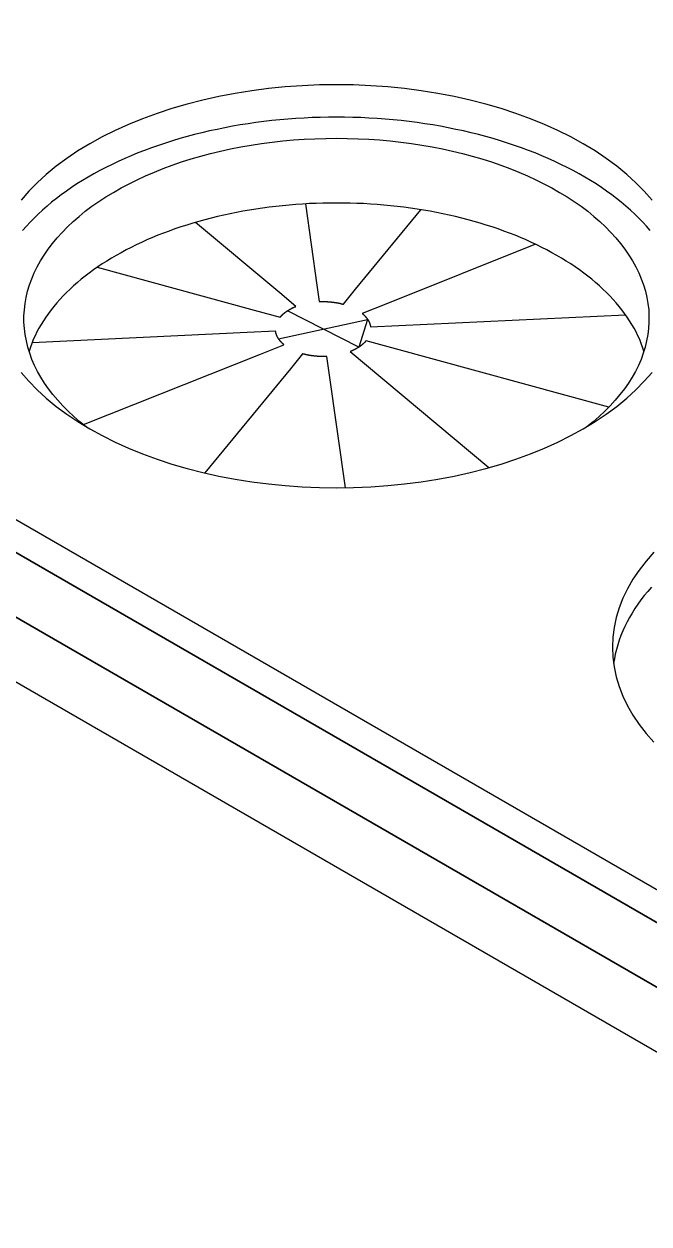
# Model space of a CAD drawing. Extents: x 1.01 to 6.52, y 0.46 to 3.89.
# Drawn here: x 2.638 to 3.623, y 0.456 to 2.346 of the extents above; entities that cross this region are included whole.
import ezdxf

# ---------------------------------------------------------------- set-up
doc = ezdxf.new("R2010")
doc.units = 0
doc.layers.get('0').update_dxf_attribs({"linetype": 'CONTINUOUS'})

msp = doc.modelspace()

# ---------------------------------------------------------------- linework, layer by layer
at = {"color": 0, "linetype": 'CONTINUOUS', "extrusion": (2e-16, 0.816497, 0.57735)}
for p, q in [((4.1041, 0.7109), (1.0129, 2.4956)), ((1.0129, 2.4445), (4.1041, 0.6598)), ((4.1041, 0.6598), (1.0129, 2.4445)), ((4.1041, 0.5578), (1.0129, 2.3425)), ((1.0129, 2.3425), (4.1041, 0.5578)), ((1.0129, 2.2404), (4.1041, 0.4557)), ((3.081, 2.063), (3.0991, 1.9349)), ((3.1602, 1.9285), (3.2631, 2.0539)), ((3.0406, 1.9228), (2.9077, 2.0338)), ((3.4435, 1.9994), (3.2076, 1.9052)), ((2.7531, 1.9631), (3.0004, 1.8955)), ((3.0991, 1.9349), (3.1028, 1.909)), ((3.0662, 1.9015), (3.0406, 1.9228)), ((3.1409, 1.905), (3.1602, 1.9285)), ((3.0004, 1.8955), (3.0411, 1.8844)), ((3.2076, 1.9052), (3.1705, 1.8905)), ((3.2284, 1.8715), (3.5855, 1.8883)), ((2.9892, 1.8602), (2.6503, 1.8443)), ((3.0341, 1.8623), (2.9892, 1.8602)), ((3.1836, 1.8694), (3.2284, 1.8715)), ((3.0101, 1.8264), (3.0472, 1.8412)), ((3.2173, 1.8362), (3.1766, 1.8473)), ((3.5592, 1.7427), (3.2173, 1.8362)), ((2.7314, 1.7152), (3.0101, 1.8264)), ((3.0767, 1.8267), (3.0575, 1.8032)), ((3.1186, 1.7968), (3.1149, 1.8227)), ((3.1515, 1.8302), (3.1771, 1.8089)), ((3.0575, 1.8032), (2.9228, 1.6391)), ((3.1441, 1.6158), (3.1186, 1.7968)), ((3.1771, 1.8089), (3.3703, 1.6475))]:
    msp.add_line(p, q, dxfattribs=at)
for p, q in [((3.1651, 1.8372), (3.0526, 1.8945)), ((3.0387, 1.8506), (3.179, 1.8811)), ((3.179, 1.8811), (3.1651, 1.8372))]:
    msp.add_line(p, q)
at = {"color": 0, "linetype": 'CONTINUOUS'}
for points in [[(3.6273, 2.069, 0), (3.6151, 2.0829, 0), (3.6018, 2.0964, 0), (3.5874, 2.1096, 0), (3.5718, 2.1224, 0), (3.5552, 2.1347, 0), (3.5376, 2.1465, 0), (3.519, 2.1577, 0), (3.4994, 2.1685, 0), (3.479, 2.1787, 0), (3.4577, 2.1883, 0), (3.4356, 2.1972, 0), (3.4128, 2.2056, 0), (3.3893, 2.2132, 0), (3.3652, 2.2203, 0), (3.3405, 2.2266, 0), (3.3154, 2.2322, 0), (3.2897, 2.2371, 0), (3.2637, 2.2412, 0), (3.2374, 2.2446, 0), (3.2108, 2.2473, 0), (3.184, 2.2492, 0), (3.157, 2.2504, 0), (3.1301, 2.2507, 0), (3.1031, 2.2504, 0), (3.0762, 2.2492, 0), (3.0494, 2.2473, 0), (3.0228, 2.2446, 0), (2.9964, 2.2412, 0), (2.9704, 2.2371, 0), (2.9448, 2.2322, 0), (2.9196, 2.2266, 0), (2.8949, 2.2203, 0), (2.8708, 2.2132, 0), (2.8473, 2.2056, 0), (2.8245, 2.1972, 0), (2.8024, 2.1883, 0), (2.7811, 2.1787, 0), (2.7607, 2.1685, 0), (2.7412, 2.1577, 0), (2.7225, 2.1465, 0), (2.7049, 2.1347, 0), (2.6883, 2.1224, 0), (2.6728, 2.1096, 0), (2.6583, 2.0964, 0), (2.645, 2.0829, 0), (2.6329, 2.069, 0)], [(3.6246, 2.0212, 0), (3.6188, 2.0278, 0), (3.6128, 2.0343, 0), (3.6066, 2.0407, 0), (3.6, 2.0471, 0), (3.5933, 2.0534, 0), (3.5862, 2.0596, 0), (3.5789, 2.0657, 0), (3.5714, 2.0716, 0), (3.5637, 2.0775, 0), (3.5557, 2.0833, 0), (3.5474, 2.089, 0), (3.539, 2.0945, 0), (3.5303, 2.1, 0), (3.5214, 2.1053, 0), (3.5123, 2.1105, 0), (3.503, 2.1155, 0), (3.4935, 2.1205, 0), (3.4838, 2.1253, 0), (3.4739, 2.13, 0), (3.4638, 2.1346, 0), (3.4535, 2.139, 0), (3.4431, 2.1433, 0), (3.4325, 2.1474, 0), (3.4217, 2.1514, 0), (3.4108, 2.1552, 0), (3.3997, 2.1589, 0), (3.3884, 2.1625, 0), (3.3771, 2.1659, 0), (3.3655, 2.1691, 0), (3.3539, 2.1722, 0), (3.3422, 2.1751, 0), (3.3303, 2.1779, 0), (3.3183, 2.1805, 0), (3.3062, 2.183, 0), (3.294, 2.1853, 0), (3.2818, 2.1874, 0), (3.2694, 2.1894, 0), (3.257, 2.1911, 0), (3.2445, 2.1928, 0), (3.2319, 2.1942, 0), (3.2193, 2.1955, 0), (3.2066, 2.1966, 0), (3.194, 2.1976, 0), (3.1812, 2.1983, 0), (3.1684, 2.1989, 0), (3.1557, 2.1994, 0), (3.1429, 2.1996, 0), (3.1301, 2.1997, 0), (3.1172, 2.1996, 0), (3.1044, 2.1994, 0), (3.0917, 2.1989, 0), (3.0789, 2.1983, 0), (3.0662, 2.1976, 0), (3.0535, 2.1966, 0), (3.0408, 2.1955, 0), (3.0282, 2.1942, 0), (3.0156, 2.1928, 0), (3.0031, 2.1911, 0), (2.9907, 2.1894, 0), (2.9784, 2.1874, 0), (2.9661, 2.1853, 0), (2.9539, 2.183, 0), (2.9418, 2.1805, 0), (2.9298, 2.1779, 0), (2.918, 2.1751, 0), (2.9062, 2.1722, 0), (2.8946, 2.1691, 0), (2.8831, 2.1659, 0), (2.8717, 2.1625, 0), (2.8605, 2.1589, 0), (2.8494, 2.1552, 0), (2.8384, 2.1514, 0), (2.8277, 2.1474, 0), (2.817, 2.1433, 0), (2.8066, 2.139, 0), (2.7963, 2.1346, 0), (2.7862, 2.13, 0), (2.7763, 2.1253, 0), (2.7666, 2.1205, 0), (2.7571, 2.1155, 0), (2.7478, 2.1105, 0), (2.7387, 2.1053, 0), (2.7298, 2.1, 0), (2.7211, 2.0945, 0), (2.7127, 2.089, 0), (2.7044, 2.0833, 0), (2.6964, 2.0775, 0), (2.6887, 2.0716, 0), (2.6812, 2.0657, 0), (2.6739, 2.0596, 0), (2.6669, 2.0534, 0), (2.6601, 2.0471, 0), (2.6536, 2.0407, 0), (2.6473, 2.0343, 0), (2.6413, 2.0278, 0), (2.6355, 2.0212, 0)], [(2.7356, 1.7119, 0), (2.7256, 1.7199, 0), (2.7162, 1.7281, 0), (2.7072, 1.7364, 0), (2.6987, 1.7449, 0), (2.6908, 1.7536, 0), (2.6833, 1.7625, 0), (2.6764, 1.7714, 0), (2.6701, 1.7806, 0), (2.6643, 1.7898, 0), (2.659, 1.7992, 0), (2.6543, 1.8086, 0), (2.6502, 1.8181, 0), (2.6467, 1.8278, 0), (2.6437, 1.8375, 0), (2.6413, 1.8472, 0), (2.6395, 1.857, 0), (2.6383, 1.8668, 0), (2.6376, 1.8766, 0), (2.6376, 1.8864, 0), (2.6382, 1.8962, 0), (2.6393, 1.9061, 0), (2.641, 1.9158, 0), (2.6433, 1.9256, 0), (2.6462, 1.9353, 0), (2.6497, 1.9449, 0), (2.6537, 1.9544, 0), (2.6583, 1.9639, 0), (2.6635, 1.9733, 0), (2.6692, 1.9825, 0), (2.6755, 1.9917, 0), (2.6824, 2.0007, 0), (2.6897, 2.0095, 0), (2.6976, 2.0182, 0), (2.706, 2.0268, 0), (2.7149, 2.0352, 0), (2.7243, 2.0434, 0), (2.7342, 2.0514, 0), (2.7446, 2.0592, 0), (2.7554, 2.0667, 0), (2.7667, 2.0741, 0), (2.7784, 2.0812, 0), (2.7905, 2.0882, 0), (2.8031, 2.0948, 0), (2.816, 2.1012, 0), (2.8293, 2.1073, 0), (2.843, 2.1132, 0), (2.857, 2.1188, 0), (2.8713, 2.1241, 0), (2.8859, 2.1291, 0), (2.9009, 2.1338, 0), (2.9161, 2.1383, 0), (2.9315, 2.1424, 0), (2.9472, 2.1462, 0), (2.9632, 2.1497, 0), (2.9793, 2.1529, 0), (2.9956, 2.1557, 0), (3.012, 2.1582, 0), (3.0286, 2.1604, 0), (3.0453, 2.1623, 0), (3.0622, 2.1638, 0), (3.0791, 2.165, 0), (3.096, 2.1658, 0), (3.113, 2.1663, 0), (3.1301, 2.1665, 0), (3.1471, 2.1663, 0), (3.1641, 2.1658, 0), (3.181, 2.165, 0), (3.198, 2.1638, 0), (3.2148, 2.1623, 0), (3.2315, 2.1604, 0), (3.2481, 2.1582, 0), (3.2645, 2.1557, 0), (3.2809, 2.1529, 0), (3.297, 2.1497, 0), (3.3129, 2.1462, 0), (3.3286, 2.1424, 0), (3.344, 2.1383, 0), (3.3592, 2.1338, 0), (3.3742, 2.1291, 0), (3.3888, 2.1241, 0), (3.4032, 2.1188, 0), (3.4172, 2.1132, 0), (3.4308, 2.1073, 0), (3.4441, 2.1012, 0), (3.457, 2.0948, 0), (3.4696, 2.0882, 0), (3.4817, 2.0812, 0), (3.4934, 2.0741, 0), (3.5047, 2.0667, 0), (3.5155, 2.0592, 0), (3.5259, 2.0514, 0), (3.5358, 2.0434, 0), (3.5452, 2.0352, 0), (3.5541, 2.0268, 0), (3.5625, 2.0182, 0), (3.5704, 2.0095, 0), (3.5778, 2.0007, 0), (3.5846, 1.9916, 0), (3.5909, 1.9825, 0), (3.5966, 1.9733, 0), (3.6018, 1.9639, 0), (3.6064, 1.9544, 0), (3.6104, 1.9449, 0), (3.6139, 1.9353, 0), (3.6168, 1.9256, 0), (3.6191, 1.9158, 0), (3.6208, 1.9061, 0), (3.622, 1.8962, 0), (3.6225, 1.8864, 0), (3.6225, 1.8766, 0), (3.6218, 1.8668, 0), (3.6206, 1.857, 0), (3.6188, 1.8472, 0), (3.6164, 1.8375, 0), (3.6135, 1.8278, 0), (3.6099, 1.8181, 0), (3.6058, 1.8086, 0), (3.6011, 1.7992, 0), (3.5958, 1.7898, 0), (3.5901, 1.7806, 0), (3.5837, 1.7714, 0), (3.5768, 1.7625, 0), (3.5694, 1.7536, 0), (3.5614, 1.7449, 0), (3.5529, 1.7364, 0), (3.5439, 1.7281, 0), (3.5345, 1.7199, 0), (3.5245, 1.7119, 0)], [(3.6146, 1.8311, 0), (3.6125, 1.8372, 0), (3.6103, 1.8432, 0), (3.6078, 1.8493, 0), (3.6051, 1.8552, 0), (3.6021, 1.8612, 0), (3.599, 1.8671, 0), (3.5956, 1.8729, 0), (3.592, 1.8787, 0), (3.5882, 1.8845, 0), (3.5841, 1.8902, 0), (3.5799, 1.8959, 0), (3.5754, 1.9015, 0), (3.5707, 1.9071, 0), (3.5659, 1.9126, 0), (3.5608, 1.918, 0), (3.5555, 1.9234, 0), (3.55, 1.9287, 0), (3.5443, 1.9339, 0), (3.5384, 1.9391, 0), (3.5323, 1.9442, 0), (3.5261, 1.9491, 0), (3.5196, 1.9541, 0), (3.513, 1.9589, 0), (3.5062, 1.9637, 0), (3.4992, 1.9684, 0), (3.492, 1.9729, 0), (3.4847, 1.9774, 0), (3.4771, 1.9818, 0), (3.4695, 1.9861, 0), (3.4616, 1.9904, 0), (3.4537, 1.9945, 0), (3.4455, 1.9985, 0), (3.4372, 2.0024, 0), (3.4288, 2.0062, 0), (3.4202, 2.0099, 0), (3.4115, 2.0135, 0), (3.4026, 2.0169, 0), (3.3937, 2.0203, 0), (3.3846, 2.0235, 0), (3.3754, 2.0267, 0), (3.366, 2.0297, 0), (3.3566, 2.0326, 0), (3.347, 2.0354, 0), (3.3374, 2.038, 0), (3.3276, 2.0406, 0), (3.3178, 2.043, 0), (3.3078, 2.0453, 0), (3.2978, 2.0474, 0), (3.2877, 2.0495, 0), (3.2776, 2.0514, 0), (3.2673, 2.0532, 0), (3.257, 2.0548, 0), (3.2466, 2.0564, 0), (3.2362, 2.0578, 0), (3.2257, 2.059, 0), (3.2152, 2.0602, 0), (3.2047, 2.0612, 0), (3.1941, 2.062, 0), (3.1835, 2.0628, 0), (3.1728, 2.0634, 0), (3.1621, 2.0638, 0), (3.1515, 2.0642, 0), (3.1408, 2.0644, 0), (3.1301, 2.0644, 0), (3.1194, 2.0644, 0), (3.1087, 2.0642, 0), (3.098, 2.0638, 0), (3.0873, 2.0634, 0), (3.0767, 2.0628, 0), (3.066, 2.062, 0), (3.0554, 2.0612, 0), (3.0449, 2.0602, 0), (3.0344, 2.059, 0), (3.0239, 2.0578, 0), (3.0135, 2.0564, 0), (3.0031, 2.0548, 0), (2.9928, 2.0532, 0), (2.9826, 2.0514, 0), (2.9724, 2.0495, 0), (2.9623, 2.0474, 0), (2.9523, 2.0453, 0), (2.9423, 2.043, 0), (2.9325, 2.0406, 0), (2.9227, 2.038, 0), (2.9131, 2.0354, 0), (2.9035, 2.0326, 0), (2.8941, 2.0297, 0), (2.8847, 2.0267, 0), (2.8755, 2.0235, 0), (2.8664, 2.0203, 0), (2.8575, 2.0169, 0), (2.8486, 2.0135, 0), (2.8399, 2.0099, 0), (2.8313, 2.0062, 0), (2.8229, 2.0024, 0), (2.8146, 1.9985, 0), (2.8065, 1.9945, 0), (2.7985, 1.9904, 0), (2.7906, 1.9861, 0), (2.783, 1.9818, 0), (2.7755, 1.9774, 0), (2.7681, 1.9729, 0), (2.7609, 1.9684, 0), (2.754, 1.9637, 0), (2.7471, 1.9589, 0), (2.7405, 1.9541, 0), (2.734, 1.9491, 0), (2.7278, 1.9442, 0), (2.7217, 1.9391, 0), (2.7158, 1.9339, 0), (2.7101, 1.9287, 0), (2.7046, 1.9234, 0), (2.6993, 1.918, 0), (2.6943, 1.9126, 0), (2.6894, 1.9071, 0), (2.6847, 1.9015, 0), (2.6802, 1.8959, 0), (2.676, 1.8902, 0), (2.672, 1.8845, 0), (2.6681, 1.8787, 0), (2.6645, 1.8729, 0), (2.6612, 1.8671, 0), (2.658, 1.8612, 0), (2.6551, 1.8552, 0), (2.6523, 1.8493, 0), (2.6498, 1.8432, 0), (2.6476, 1.8372, 0), (2.6456, 1.8311, 0)], [(3.0411, 1.8844, 0), (3.0412, 1.8845, 0), (3.0413, 1.8847, 0), (3.0415, 1.8848, 0), (3.0416, 1.885, 0), (3.0417, 1.8852, 0), (3.0419, 1.8853, 0), (3.042, 1.8855, 0), (3.0421, 1.8856, 0), (3.0423, 1.8858, 0), (3.0424, 1.886, 0), (3.0426, 1.8861, 0), (3.0427, 1.8863, 0), (3.0429, 1.8864, 0), (3.043, 1.8866, 0), (3.0432, 1.8867, 0), (3.0433, 1.8869, 0), (3.0435, 1.887, 0), (3.0436, 1.8872, 0), (3.0438, 1.8874, 0), (3.0439, 1.8875, 0), (3.0441, 1.8877, 0), (3.0442, 1.8878, 0), (3.0444, 1.888, 0), (3.0445, 1.8881, 0), (3.0447, 1.8883, 0), (3.0448, 1.8884, 0), (3.045, 1.8886, 0), (3.0452, 1.8887, 0), (3.0453, 1.8889, 0), (3.0455, 1.889, 0), (3.0457, 1.8892, 0), (3.0458, 1.8893, 0), (3.046, 1.8895, 0), (3.0462, 1.8896, 0), (3.0463, 1.8898, 0), (3.0465, 1.8899, 0), (3.0467, 1.8901, 0), (3.0469, 1.8902, 0), (3.047, 1.8903, 0), (3.0472, 1.8905, 0), (3.0474, 1.8906, 0), (3.0476, 1.8908, 0), (3.0477, 1.8909, 0), (3.0479, 1.8911, 0), (3.0481, 1.8912, 0), (3.0483, 1.8914, 0), (3.0484, 1.8915, 0), (3.0486, 1.8917, 0), (3.0488, 1.8918, 0), (3.049, 1.8919, 0), (3.0492, 1.8921, 0), (3.0494, 1.8922, 0), (3.0495, 1.8924, 0), (3.0497, 1.8925, 0), (3.0499, 1.8926, 0), (3.0501, 1.8928, 0), (3.0503, 1.8929, 0), (3.0505, 1.893, 0), (3.0507, 1.8932, 0), (3.0509, 1.8933, 0), (3.0511, 1.8935, 0), (3.0513, 1.8936, 0), (3.0515, 1.8937, 0), (3.0517, 1.8939, 0), (3.0519, 1.894, 0), (3.0521, 1.8941, 0), (3.0523, 1.8943, 0), (3.0525, 1.8944, 0), (3.0527, 1.8945, 0), (3.0529, 1.8947, 0), (3.0531, 1.8948, 0), (3.0533, 1.8949, 0), (3.0535, 1.8951, 0), (3.0537, 1.8952, 0), (3.0539, 1.8953, 0), (3.0541, 1.8955, 0), (3.0543, 1.8956, 0), (3.0545, 1.8957, 0), (3.0548, 1.8958, 0), (3.055, 1.896, 0), (3.0552, 1.8961, 0), (3.0554, 1.8962, 0), (3.0556, 1.8963, 0), (3.0558, 1.8965, 0), (3.0561, 1.8966, 0), (3.0563, 1.8967, 0), (3.0565, 1.8968, 0), (3.0567, 1.897, 0), (3.0569, 1.8971, 0), (3.0572, 1.8972, 0), (3.0574, 1.8973, 0), (3.0576, 1.8975, 0), (3.0578, 1.8976, 0), (3.0581, 1.8977, 0), (3.0583, 1.8978, 0), (3.0585, 1.8979, 0), (3.0587, 1.8981, 0), (3.059, 1.8982, 0), (3.0592, 1.8983, 0), (3.0594, 1.8984, 0), (3.0596, 1.8985, 0), (3.0599, 1.8986, 0), (3.0601, 1.8988, 0), (3.0604, 1.8989, 0), (3.0606, 1.899, 0), (3.0608, 1.8991, 0), (3.0611, 1.8992, 0), (3.0613, 1.8993, 0), (3.0615, 1.8994, 0), (3.0618, 1.8996, 0), (3.062, 1.8997, 0), (3.0623, 1.8998, 0), (3.0625, 1.8999, 0), (3.0627, 1.9, 0), (3.063, 1.9001, 0), (3.0632, 1.9002, 0), (3.0635, 1.9003, 0), (3.0637, 1.9004, 0), (3.064, 1.9005, 0), (3.0642, 1.9006, 0), (3.0644, 1.9007, 0), (3.0647, 1.9008, 0), (3.0649, 1.9009, 0), (3.0652, 1.901, 0), (3.0654, 1.9011, 0), (3.0657, 1.9013, 0), (3.0659, 1.9014, 0), (3.0662, 1.9015, 0)], [(3.1027, 1.909, 0), (3.1031, 1.909, 0), (3.1034, 1.909, 0), (3.1037, 1.909, 0), (3.104, 1.909, 0), (3.1043, 1.9091, 0), (3.1046, 1.9091, 0), (3.1049, 1.9091, 0), (3.1052, 1.9091, 0), (3.1055, 1.9091, 0), (3.1058, 1.9091, 0), (3.1061, 1.9091, 0), (3.1064, 1.9091, 0), (3.1067, 1.9091, 0), (3.107, 1.9091, 0), (3.1073, 1.9091, 0), (3.1077, 1.9091, 0), (3.108, 1.9091, 0), (3.1083, 1.9091, 0), (3.1086, 1.9091, 0), (3.1089, 1.9091, 0), (3.1092, 1.9091, 0), (3.1095, 1.9091, 0), (3.1098, 1.9091, 0), (3.1101, 1.9091, 0), (3.1104, 1.9091, 0), (3.1107, 1.9091, 0), (3.111, 1.9091, 0), (3.1113, 1.9091, 0), (3.1116, 1.9091, 0), (3.112, 1.9091, 0), (3.1123, 1.9091, 0), (3.1126, 1.9091, 0), (3.1129, 1.9091, 0), (3.1132, 1.9091, 0), (3.1135, 1.9091, 0), (3.1138, 1.909, 0), (3.1141, 1.909, 0), (3.1144, 1.909, 0), (3.1147, 1.909, 0), (3.115, 1.909, 0), (3.1153, 1.909, 0), (3.1156, 1.909, 0), (3.1159, 1.9089, 0), (3.1162, 1.9089, 0), (3.1165, 1.9089, 0), (3.1168, 1.9089, 0), (3.1172, 1.9089, 0), (3.1174, 1.9088, 0), (3.1178, 1.9088, 0), (3.1181, 1.9088, 0), (3.1184, 1.9088, 0), (3.1187, 1.9088, 0), (3.119, 1.9087, 0), (3.1193, 1.9087, 0), (3.1196, 1.9087, 0), (3.1199, 1.9087, 0), (3.1202, 1.9086, 0), (3.1205, 1.9086, 0), (3.1208, 1.9086, 0), (3.1211, 1.9086, 0), (3.1214, 1.9085, 0), (3.1217, 1.9085, 0), (3.122, 1.9085, 0), (3.1223, 1.9084, 0), (3.1226, 1.9084, 0), (3.1229, 1.9084, 0), (3.1232, 1.9083, 0), (3.1235, 1.9083, 0), (3.1238, 1.9083, 0), (3.1241, 1.9082, 0), (3.1244, 1.9082, 0), (3.1247, 1.9082, 0), (3.125, 1.9081, 0), (3.1253, 1.9081, 0), (3.1256, 1.908, 0), (3.1259, 1.908, 0), (3.1262, 1.908, 0), (3.1265, 1.9079, 0), (3.1268, 1.9079, 0), (3.1271, 1.9078, 0), (3.1274, 1.9078, 0), (3.1277, 1.9078, 0), (3.128, 1.9077, 0), (3.1283, 1.9077, 0), (3.1286, 1.9076, 0), (3.1289, 1.9076, 0), (3.1292, 1.9075, 0), (3.1295, 1.9075, 0), (3.1298, 1.9074, 0), (3.1301, 1.9074, 0), (3.1304, 1.9073, 0), (3.1307, 1.9073, 0), (3.1309, 1.9072, 0), (3.1312, 1.9072, 0), (3.1315, 1.9071, 0), (3.1318, 1.9071, 0), (3.1321, 1.907, 0), (3.1324, 1.9069, 0), (3.1327, 1.9069, 0), (3.133, 1.9068, 0), (3.1333, 1.9068, 0), (3.1336, 1.9067, 0), (3.1339, 1.9067, 0), (3.1341, 1.9066, 0), (3.1344, 1.9065, 0), (3.1347, 1.9065, 0), (3.135, 1.9064, 0), (3.1353, 1.9064, 0), (3.1356, 1.9063, 0), (3.1359, 1.9062, 0), (3.1362, 1.9062, 0), (3.1364, 1.9061, 0), (3.1367, 1.906, 0), (3.137, 1.906, 0), (3.1373, 1.9059, 0), (3.1376, 1.9058, 0), (3.1379, 1.9058, 0), (3.1381, 1.9057, 0), (3.1384, 1.9056, 0), (3.1387, 1.9056, 0), (3.139, 1.9055, 0), (3.1393, 1.9054, 0), (3.1395, 1.9053, 0), (3.1398, 1.9053, 0), (3.1401, 1.9052, 0), (3.1404, 1.9051, 0), (3.1407, 1.905, 0), (3.1409, 1.905, 0)], [(3.1705, 1.8905, 0), (3.1707, 1.8903, 0), (3.1709, 1.8902, 0), (3.1711, 1.89, 0), (3.1712, 1.8899, 0), (3.1714, 1.8897, 0), (3.1716, 1.8896, 0), (3.1717, 1.8894, 0), (3.1719, 1.8893, 0), (3.1721, 1.8891, 0), (3.1722, 1.889, 0), (3.1724, 1.8888, 0), (3.1726, 1.8887, 0), (3.1727, 1.8885, 0), (3.1729, 1.8884, 0), (3.173, 1.8882, 0), (3.1732, 1.8881, 0), (3.1734, 1.8879, 0), (3.1735, 1.8878, 0), (3.1737, 1.8876, 0), (3.1738, 1.8875, 0), (3.174, 1.8873, 0), (3.1741, 1.8872, 0), (3.1743, 1.887, 0), (3.1744, 1.8868, 0), (3.1746, 1.8867, 0), (3.1747, 1.8865, 0), (3.1749, 1.8864, 0), (3.175, 1.8862, 0), (3.1751, 1.8861, 0), (3.1753, 1.8859, 0), (3.1754, 1.8858, 0), (3.1756, 1.8856, 0), (3.1757, 1.8855, 0), (3.1759, 1.8853, 0), (3.176, 1.8851, 0), (3.1761, 1.885, 0), (3.1763, 1.8848, 0), (3.1764, 1.8846, 0), (3.1765, 1.8845, 0), (3.1767, 1.8843, 0), (3.1768, 1.8842, 0), (3.1769, 1.884, 0), (3.177, 1.8839, 0), (3.1772, 1.8837, 0), (3.1773, 1.8835, 0), (3.1774, 1.8834, 0), (3.1776, 1.8832, 0), (3.1777, 1.883, 0), (3.1778, 1.8829, 0), (3.1779, 1.8827, 0), (3.178, 1.8825, 0), (3.1782, 1.8824, 0), (3.1783, 1.8822, 0), (3.1784, 1.8821, 0), (3.1785, 1.8819, 0), (3.1786, 1.8817, 0), (3.1787, 1.8816, 0), (3.1788, 1.8814, 0), (3.1789, 1.8812, 0), (3.1791, 1.8811, 0), (3.1792, 1.8809, 0), (3.1793, 1.8807, 0), (3.1794, 1.8806, 0), (3.1795, 1.8804, 0), (3.1796, 1.8802, 0), (3.1797, 1.8801, 0), (3.1798, 1.8799, 0), (3.1799, 1.8797, 0), (3.18, 1.8796, 0), (3.1801, 1.8794, 0), (3.1802, 1.8792, 0), (3.1803, 1.8791, 0), (3.1803, 1.8789, 0), (3.1804, 1.8787, 0), (3.1805, 1.8786, 0), (3.1806, 1.8784, 0), (3.1807, 1.8782, 0), (3.1808, 1.878, 0), (3.1809, 1.8779, 0), (3.181, 1.8777, 0), (3.1811, 1.8775, 0), (3.1811, 1.8774, 0), (3.1812, 1.8772, 0), (3.1813, 1.877, 0), (3.1814, 1.8768, 0), (3.1814, 1.8767, 0), (3.1815, 1.8765, 0), (3.1816, 1.8763, 0), (3.1817, 1.8762, 0), (3.1818, 1.876, 0), (3.1818, 1.8758, 0), (3.1819, 1.8757, 0), (3.182, 1.8755, 0), (3.182, 1.8753, 0), (3.1821, 1.8751, 0), (3.1822, 1.875, 0), (3.1822, 1.8748, 0), (3.1823, 1.8746, 0), (3.1824, 1.8744, 0), (3.1824, 1.8743, 0), (3.1825, 1.8741, 0), (3.1825, 1.8739, 0), (3.1826, 1.8737, 0), (3.1826, 1.8736, 0), (3.1827, 1.8734, 0), (3.1827, 1.8732, 0), (3.1828, 1.8731, 0), (3.1829, 1.8729, 0), (3.1829, 1.8727, 0), (3.1829, 1.8725, 0), (3.183, 1.8723, 0), (3.183, 1.8722, 0), (3.1831, 1.872, 0), (3.1831, 1.8718, 0), (3.1832, 1.8716, 0), (3.1832, 1.8715, 0), (3.1833, 1.8713, 0), (3.1833, 1.8711, 0), (3.1833, 1.8709, 0), (3.1834, 1.8708, 0), (3.1834, 1.8706, 0), (3.1834, 1.8704, 0), (3.1835, 1.8702, 0), (3.1835, 1.8701, 0), (3.1835, 1.8699, 0), (3.1835, 1.8697, 0), (3.1836, 1.8695, 0), (3.1836, 1.8694, 0)], [(3.0471, 1.8412, 0), (3.047, 1.8414, 0), (3.0468, 1.8415, 0), (3.0466, 1.8417, 0), (3.0465, 1.8418, 0), (3.0463, 1.8419, 0), (3.0461, 1.8421, 0), (3.046, 1.8422, 0), (3.0458, 1.8424, 0), (3.0456, 1.8425, 0), (3.0455, 1.8427, 0), (3.0453, 1.8428, 0), (3.0451, 1.843, 0), (3.045, 1.8431, 0), (3.0448, 1.8433, 0), (3.0446, 1.8434, 0), (3.0445, 1.8436, 0), (3.0443, 1.8438, 0), (3.0442, 1.8439, 0), (3.044, 1.844, 0), (3.0439, 1.8442, 0), (3.0437, 1.8444, 0), (3.0436, 1.8445, 0), (3.0434, 1.8447, 0), (3.0433, 1.8448, 0), (3.0431, 1.845, 0), (3.043, 1.8451, 0), (3.0428, 1.8453, 0), (3.0427, 1.8455, 0), (3.0425, 1.8456, 0), (3.0424, 1.8458, 0), (3.0423, 1.8459, 0), (3.0421, 1.8461, 0), (3.042, 1.8462, 0), (3.0418, 1.8464, 0), (3.0417, 1.8465, 0), (3.0416, 1.8467, 0), (3.0414, 1.8469, 0), (3.0413, 1.847, 0), (3.0412, 1.8472, 0), (3.041, 1.8473, 0), (3.0409, 1.8475, 0), (3.0408, 1.8477, 0), (3.0406, 1.8478, 0), (3.0405, 1.848, 0), (3.0404, 1.8481, 0), (3.0403, 1.8483, 0), (3.0401, 1.8485, 0), (3.04, 1.8486, 0), (3.0399, 1.8488, 0), (3.0398, 1.849, 0), (3.0397, 1.8491, 0), (3.0395, 1.8493, 0), (3.0394, 1.8495, 0), (3.0393, 1.8496, 0), (3.0392, 1.8498, 0), (3.0391, 1.8499, 0), (3.039, 1.8501, 0), (3.0389, 1.8503, 0), (3.0387, 1.8504, 0), (3.0386, 1.8506, 0), (3.0385, 1.8508, 0), (3.0384, 1.8509, 0), (3.0383, 1.8511, 0), (3.0382, 1.8513, 0), (3.0381, 1.8514, 0), (3.038, 1.8516, 0), (3.0379, 1.8518, 0), (3.0378, 1.8519, 0), (3.0377, 1.8521, 0), (3.0376, 1.8523, 0), (3.0375, 1.8524, 0), (3.0374, 1.8526, 0), (3.0373, 1.8528, 0), (3.0372, 1.853, 0), (3.0372, 1.8531, 0), (3.0371, 1.8533, 0), (3.037, 1.8535, 0), (3.0369, 1.8536, 0), (3.0368, 1.8538, 0), (3.0367, 1.854, 0), (3.0366, 1.8541, 0), (3.0366, 1.8543, 0), (3.0365, 1.8545, 0), (3.0364, 1.8546, 0), (3.0363, 1.8548, 0), (3.0362, 1.855, 0), (3.0362, 1.8552, 0), (3.0361, 1.8553, 0), (3.036, 1.8555, 0), (3.0359, 1.8557, 0), (3.0359, 1.8558, 0), (3.0358, 1.856, 0), (3.0357, 1.8562, 0), (3.0357, 1.8564, 0), (3.0356, 1.8565, 0), (3.0355, 1.8567, 0), (3.0355, 1.8569, 0), (3.0354, 1.8571, 0), (3.0353, 1.8572, 0), (3.0353, 1.8574, 0), (3.0352, 1.8576, 0), (3.0352, 1.8578, 0), (3.0351, 1.8579, 0), (3.0351, 1.8581, 0), (3.035, 1.8583, 0), (3.0349, 1.8585, 0), (3.0349, 1.8586, 0), (3.0348, 1.8588, 0), (3.0348, 1.859, 0), (3.0347, 1.8592, 0), (3.0347, 1.8593, 0), (3.0347, 1.8595, 0), (3.0346, 1.8597, 0), (3.0346, 1.8599, 0), (3.0345, 1.86, 0), (3.0345, 1.8602, 0), (3.0344, 1.8604, 0), (3.0344, 1.8606, 0), (3.0344, 1.8607, 0), (3.0343, 1.8609, 0), (3.0343, 1.8611, 0), (3.0343, 1.8613, 0), (3.0342, 1.8614, 0), (3.0342, 1.8616, 0), (3.0342, 1.8618, 0), (3.0341, 1.862, 0), (3.0341, 1.8621, 0), (3.0341, 1.8623, 0)], [(3.1766, 1.8473, 0), (3.1765, 1.8472, 0), (3.1764, 1.847, 0), (3.1762, 1.8468, 0), (3.1761, 1.8467, 0), (3.176, 1.8465, 0), (3.1758, 1.8463, 0), (3.1757, 1.8462, 0), (3.1755, 1.846, 0), (3.1754, 1.8459, 0), (3.1753, 1.8457, 0), (3.1751, 1.8456, 0), (3.175, 1.8454, 0), (3.1748, 1.8453, 0), (3.1747, 1.8451, 0), (3.1745, 1.8449, 0), (3.1744, 1.8448, 0), (3.1742, 1.8446, 0), (3.1741, 1.8445, 0), (3.1739, 1.8443, 0), (3.1738, 1.8442, 0), (3.1736, 1.844, 0), (3.1735, 1.8439, 0), (3.1733, 1.8437, 0), (3.1732, 1.8436, 0), (3.173, 1.8434, 0), (3.1728, 1.8433, 0), (3.1727, 1.8431, 0), (3.1725, 1.843, 0), (3.1723, 1.8428, 0), (3.1722, 1.8426, 0), (3.172, 1.8425, 0), (3.1719, 1.8424, 0), (3.1717, 1.8422, 0), (3.1715, 1.8421, 0), (3.1713, 1.8419, 0), (3.1712, 1.8418, 0), (3.171, 1.8416, 0), (3.1708, 1.8415, 0), (3.1707, 1.8413, 0), (3.1705, 1.8412, 0), (3.1703, 1.841, 0), (3.1701, 1.8409, 0), (3.17, 1.8407, 0), (3.1698, 1.8406, 0), (3.1696, 1.8405, 0), (3.1694, 1.8403, 0), (3.1692, 1.8402, 0), (3.1691, 1.84, 0), (3.1689, 1.8399, 0), (3.1687, 1.8397, 0), (3.1685, 1.8396, 0), (3.1683, 1.8395, 0), (3.1681, 1.8393, 0), (3.1679, 1.8392, 0), (3.1678, 1.839, 0), (3.1676, 1.8389, 0), (3.1674, 1.8388, 0), (3.1672, 1.8386, 0), (3.167, 1.8385, 0), (3.1668, 1.8383, 0), (3.1666, 1.8382, 0), (3.1664, 1.8381, 0), (3.1662, 1.8379, 0), (3.166, 1.8378, 0), (3.1658, 1.8377, 0), (3.1656, 1.8375, 0), (3.1654, 1.8374, 0), (3.1652, 1.8373, 0), (3.165, 1.8371, 0), (3.1648, 1.837, 0), (3.1646, 1.8369, 0), (3.1644, 1.8367, 0), (3.1642, 1.8366, 0), (3.164, 1.8365, 0), (3.1638, 1.8363, 0), (3.1636, 1.8362, 0), (3.1633, 1.8361, 0), (3.1631, 1.836, 0), (3.1629, 1.8358, 0), (3.1627, 1.8357, 0), (3.1625, 1.8356, 0), (3.1623, 1.8355, 0), (3.1621, 1.8353, 0), (3.1618, 1.8352, 0), (3.1616, 1.8351, 0), (3.1614, 1.835, 0), (3.1612, 1.8348, 0), (3.161, 1.8347, 0), (3.1608, 1.8346, 0), (3.1605, 1.8345, 0), (3.1603, 1.8343, 0), (3.1601, 1.8342, 0), (3.1599, 1.8341, 0), (3.1596, 1.834, 0), (3.1594, 1.8339, 0), (3.1592, 1.8337, 0), (3.159, 1.8336, 0), (3.1587, 1.8335, 0), (3.1585, 1.8334, 0), (3.1583, 1.8333, 0), (3.158, 1.8332, 0), (3.1578, 1.833, 0), (3.1576, 1.8329, 0), (3.1573, 1.8328, 0), (3.1571, 1.8327, 0), (3.1569, 1.8326, 0), (3.1566, 1.8325, 0), (3.1564, 1.8323, 0), (3.1562, 1.8322, 0), (3.1559, 1.8321, 0), (3.1557, 1.832, 0), (3.1554, 1.8319, 0), (3.1552, 1.8318, 0), (3.155, 1.8317, 0), (3.1547, 1.8316, 0), (3.1545, 1.8315, 0), (3.1542, 1.8314, 0), (3.154, 1.8313, 0), (3.1537, 1.8312, 0), (3.1535, 1.8311, 0), (3.1532, 1.8309, 0), (3.153, 1.8308, 0), (3.1528, 1.8307, 0), (3.1525, 1.8306, 0), (3.1522, 1.8305, 0), (3.152, 1.8304, 0), (3.1517, 1.8303, 0), (3.1515, 1.8302, 0)], [(3.1149, 1.8227, 0), (3.1146, 1.8227, 0), (3.1143, 1.8227, 0), (3.114, 1.8226, 0), (3.1137, 1.8226, 0), (3.1134, 1.8226, 0), (3.1131, 1.8226, 0), (3.1128, 1.8226, 0), (3.1125, 1.8226, 0), (3.1122, 1.8226, 0), (3.1119, 1.8226, 0), (3.1116, 1.8226, 0), (3.1113, 1.8226, 0), (3.1109, 1.8225, 0), (3.1107, 1.8225, 0), (3.1103, 1.8225, 0), (3.11, 1.8225, 0), (3.1097, 1.8225, 0), (3.1094, 1.8225, 0), (3.1091, 1.8225, 0), (3.1088, 1.8225, 0), (3.1085, 1.8225, 0), (3.1082, 1.8225, 0), (3.1079, 1.8225, 0), (3.1076, 1.8225, 0), (3.1073, 1.8225, 0), (3.107, 1.8225, 0), (3.1067, 1.8226, 0), (3.1063, 1.8226, 0), (3.1061, 1.8226, 0), (3.1057, 1.8226, 0), (3.1054, 1.8226, 0), (3.1051, 1.8226, 0), (3.1048, 1.8226, 0), (3.1045, 1.8226, 0), (3.1042, 1.8226, 0), (3.1039, 1.8226, 0), (3.1036, 1.8226, 0), (3.1033, 1.8227, 0), (3.103, 1.8227, 0), (3.1027, 1.8227, 0), (3.1024, 1.8227, 0), (3.1021, 1.8227, 0), (3.1018, 1.8227, 0), (3.1015, 1.8228, 0), (3.1012, 1.8228, 0), (3.1008, 1.8228, 0), (3.1005, 1.8228, 0), (3.1002, 1.8228, 0), (3.0999, 1.8228, 0), (3.0996, 1.8229, 0), (3.0993, 1.8229, 0), (3.099, 1.8229, 0), (3.0987, 1.8229, 0), (3.0984, 1.823, 0), (3.0981, 1.823, 0), (3.0978, 1.823, 0), (3.0975, 1.823, 0), (3.0972, 1.8231, 0), (3.0969, 1.8231, 0), (3.0966, 1.8231, 0), (3.0963, 1.8232, 0), (3.096, 1.8232, 0), (3.0957, 1.8232, 0), (3.0954, 1.8232, 0), (3.0951, 1.8233, 0), (3.0948, 1.8233, 0), (3.0945, 1.8233, 0), (3.0942, 1.8234, 0), (3.0939, 1.8234, 0), (3.0936, 1.8234, 0), (3.0933, 1.8235, 0), (3.093, 1.8235, 0), (3.0927, 1.8236, 0), (3.0924, 1.8236, 0), (3.0921, 1.8236, 0), (3.0918, 1.8237, 0), (3.0915, 1.8237, 0), (3.0912, 1.8238, 0), (3.0909, 1.8238, 0), (3.0906, 1.8238, 0), (3.0903, 1.8239, 0), (3.09, 1.8239, 0), (3.0897, 1.824, 0), (3.0894, 1.824, 0), (3.0891, 1.8241, 0), (3.0888, 1.8241, 0), (3.0885, 1.8242, 0), (3.0882, 1.8242, 0), (3.0879, 1.8243, 0), (3.0876, 1.8243, 0), (3.0873, 1.8244, 0), (3.087, 1.8244, 0), (3.0867, 1.8245, 0), (3.0865, 1.8245, 0), (3.0862, 1.8246, 0), (3.0859, 1.8246, 0), (3.0856, 1.8247, 0), (3.0853, 1.8247, 0), (3.085, 1.8248, 0), (3.0847, 1.8248, 0), (3.0844, 1.8249, 0), (3.0841, 1.825, 0), (3.0838, 1.825, 0), (3.0835, 1.8251, 0), (3.0833, 1.8251, 0), (3.083, 1.8252, 0), (3.0827, 1.8253, 0), (3.0824, 1.8253, 0), (3.0821, 1.8254, 0), (3.0818, 1.8255, 0), (3.0815, 1.8255, 0), (3.0812, 1.8256, 0), (3.081, 1.8256, 0), (3.0807, 1.8257, 0), (3.0804, 1.8258, 0), (3.0801, 1.8258, 0), (3.0798, 1.8259, 0), (3.0795, 1.826, 0), (3.0793, 1.826, 0), (3.079, 1.8261, 0), (3.0787, 1.8262, 0), (3.0784, 1.8263, 0), (3.0781, 1.8263, 0), (3.0779, 1.8264, 0), (3.0776, 1.8265, 0), (3.0773, 1.8265, 0), (3.077, 1.8266, 0), (3.0767, 1.8267, 0)], [(2.6329, 1.7974, 0), (2.645, 1.7835, 0), (2.6583, 1.7699, 0), (2.6728, 1.7568, 0), (2.6883, 1.744, 0), (2.7049, 1.7317, 0), (2.7225, 1.72, 0), (2.7412, 1.7087, 0), (2.7607, 1.6979, 0), (2.7811, 1.6877, 0), (2.8024, 1.6782, 0), (2.8245, 1.6692, 0), (2.8473, 1.6608, 0), (2.8708, 1.6531, 0), (2.8949, 1.6461, 0), (2.9196, 1.6398, 0), (2.9448, 1.6342, 0), (2.9704, 1.6293, 0), (2.9964, 1.6252, 0), (3.0228, 1.6218, 0), (3.0494, 1.6191, 0), (3.0762, 1.6172, 0), (3.1031, 1.616, 0), (3.1301, 1.6157, 0), (3.157, 1.616, 0), (3.184, 1.6172, 0), (3.2108, 1.6191, 0), (3.2374, 1.6218, 0), (3.2637, 1.6252, 0), (3.2897, 1.6293, 0), (3.3154, 1.6342, 0), (3.3405, 1.6398, 0), (3.3652, 1.6461, 0), (3.3893, 1.6531, 0), (3.4128, 1.6608, 0), (3.4356, 1.6692, 0), (3.4577, 1.6782, 0), (3.479, 1.6877, 0), (3.4994, 1.6979, 0), (3.519, 1.7087, 0)], [(3.519, 1.7087, 0), (3.5376, 1.72, 0), (3.5552, 1.7317, 0), (3.5718, 1.744, 0), (3.5874, 1.7568, 0), (3.6018, 1.7699, 0), (3.6151, 1.7835, 0), (3.6273, 1.7974, 0)], [(3.6299, 1.5143, 0), (3.6178, 1.5003, 0), (3.6068, 1.4861, 0), (3.5971, 1.4715, 0), (3.5886, 1.4567, 0), (3.5814, 1.4417, 0), (3.5755, 1.4265, 0), (3.5709, 1.4112, 0), (3.5676, 1.3957, 0), (3.5656, 1.3801, 0), (3.565, 1.3646, 0), (3.5656, 1.349, 0), (3.5676, 1.3334, 0), (3.5709, 1.318, 0), (3.5755, 1.3026, 0), (3.5814, 1.2874, 0), (3.5886, 1.2724, 0), (3.5971, 1.2576, 0), (3.6068, 1.243, 0), (3.6178, 1.2288, 0), (3.6299, 1.2149, 0)], [(3.6262, 1.4591, 0), (3.6204, 1.4525, 0), (3.615, 1.4458, 0), (3.6098, 1.4391, 0), (3.6048, 1.4323, 0), (3.6002, 1.4254, 0), (3.5958, 1.4184, 0), (3.5917, 1.4114, 0), (3.5879, 1.4043, 0), (3.5844, 1.3972, 0), (3.5812, 1.3901, 0), (3.5782, 1.3829, 0), (3.5756, 1.3757, 0), (3.5732, 1.3684, 0), (3.5712, 1.3611, 0), (3.5694, 1.3538, 0), (3.5679, 1.3464, 0), (3.5667, 1.3391, 0)]]:
    msp.add_polyline3d(points, dxfattribs=at)

doc.saveas('drawing.dxf')
